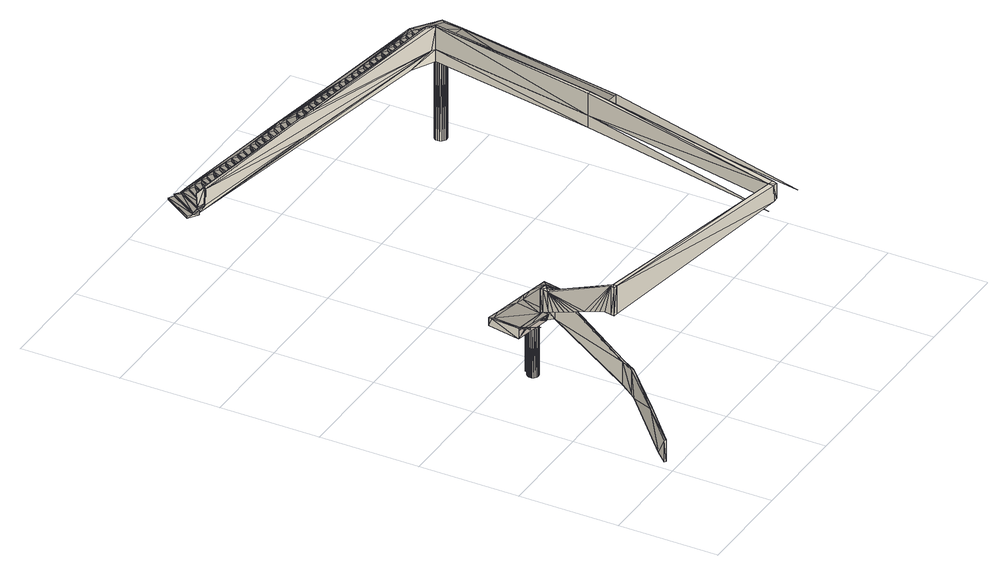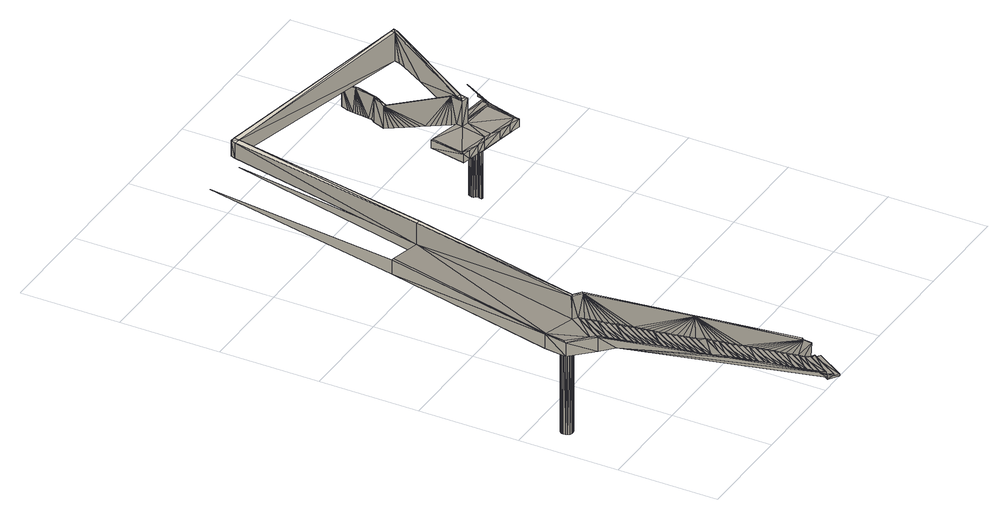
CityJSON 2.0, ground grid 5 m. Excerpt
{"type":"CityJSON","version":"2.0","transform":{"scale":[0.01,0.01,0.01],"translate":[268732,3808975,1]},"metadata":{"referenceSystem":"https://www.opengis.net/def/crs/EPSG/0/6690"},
"CityObjects":{
"bridge1":{"type":"Bridge","attributes":{"name":"東蟹屋陸橋","function":"07","yearOfConstruction":1968,"ConstructionBaseAttribute.adminType":"13","ConstructionBaseAttribute.administorator":"広島市","BridgeStructureAttribute.length":104.5,"BridgeStructureAttribute.width":1.5,"BridgeStructureAttribute.escalator":"false","ConstructionRiskAssessmentAttribute.surveyYear":2019,"ConstructionRiskAssessmentAttribute.riskType":"01","ConstructionRiskAssessmentAttribute.referenceDate":"2022-03-01","DmGeometricAttribute.dmCode":"2211"},"children":["bridge1-1","bridge1-2","bridge1-3","bridge1-4","bridge1-5","bridge1-6","bridge1-7"],"geometry":[{"type":"MultiSurface","lod":"3","boundaries":[[[0,1,2]],[[1,3,2]],[[3,4,5]],[[3,5,2]],[[5,6,2]],[[5,7,6]],[[8,2,9]],[[10,9,2]],[[9,11,8]],[[2,6,10]],[[6,12,10]],[[13,12,6]],[[14,15,8]],[[15,16,8]],[[8,11,14]],[[7,5,17]],[[6,7,18]],[[9,10,19]],[[9,19,11]],[[18,13,6]],[[12,20,10]],[[13,20,12]],[[21,22,8]],[[11,23,14]],[[10,24,19]],[[25,11,19]],[[26,14,23]],[[15,14,26]],[[18,7,17]],[[23,11,25]],[[26,23,25]],[[27,15,26]],[[25,19,24]],[[8,16,28]],[[8,28,21]],[[29,16,15]],[[30,26,25]],[[31,25,24]],[[32,18,33]],[[15,27,29]],[[20,13,18]],[[34,10,20]],[[20,18,32]],[[24,10,34]],[[20,32,35]],[[21,36,22]],[[28,37,21]],[[34,38,24]],[[39,40,41]],[[22,42,35]],[[16,43,28]],[[21,37,36]],[[36,37,22]],[[44,20,35]],[[37,41,22]],[[43,16,29]],[[22,41,42]],[[40,42,41]],[[40,45,42]],[[27,26,46]],[[31,24,38]],[[28,43,37]],[[43,29,27]],[[37,47,41]],[[45,44,42]],[[35,42,44]],[[30,25,31]],[[26,30,46]],[[48,49,41]],[[37,50,47]],[[41,47,48]],[[46,43,27]],[[44,51,20]],[[37,43,50]],[[47,49,48]],[[52,53,43]],[[47,50,54]],[[50,43,53]],[[49,47,54]],[[43,46,52]],[[53,55,50]],[[56,57,50]],[[56,50,55]],[[54,50,58]],[[58,50,57]],[[52,59,53]],[[46,59,52]],[[57,56,60]],[[53,59,55]],[[56,55,61]],[[60,56,61]],[[62,31,38]],[[61,57,60]],[[59,46,30]],[[55,59,61]],[[45,63,44]],[[57,61,64]],[[34,20,51]],[[61,59,64]],[[65,41,49]],[[51,66,34]],[[30,31,62]],[[38,34,66]],[[62,38,66]],[[49,54,65]],[[54,58,65]],[[67,65,58]],[[30,62,68]],[[68,62,66]],[[66,51,69]],[[70,44,63]],[[71,72,30]],[[51,44,70]],[[58,57,72]],[[68,66,69]],[[57,64,72]],[[59,30,72]],[[64,59,72]],[[30,68,71]],[[73,70,63]],[[71,68,69]],[[74,58,75]],[[67,58,74]],[[69,51,70]],[[65,76,73]],[[70,77,69]],[[75,58,72]],[[67,72,65]],[[71,69,77]],[[78,74,75]],[[78,67,74]],[[70,73,76]],[[65,72,76]],[[75,72,78]],[[78,72,67]],[[76,72,71]],[[71,77,76]],[[77,70,76]],[[79,80,81]],[[81,82,79]],[[83,84,79]],[[82,85,79]],[[83,86,84]],[[83,79,85]],[[87,84,86]],[[88,83,85]],[[83,88,86]],[[89,86,90]],[[89,87,86]],[[91,79,84]],[[88,92,86]],[[90,86,92]],[[89,90,92]],[[87,93,84]],[[94,89,92]],[[95,89,94]],[[81,80,96]],[[97,92,88]],[[80,79,98]],[[99,85,82]],[[97,94,92]],[[82,81,96]],[[100,97,88]],[[89,93,87]],[[95,101,89]],[[102,94,97]],[[103,91,84]],[[88,104,100]],[[96,80,98]],[[105,97,100]],[[101,93,89]],[[102,106,94]],[[79,91,98]],[[88,107,104]],[[108,101,95]],[[109,100,104]],[[110,88,85]],[[103,84,93]],[[95,94,111]],[[88,112,107]],[[82,96,113]],[[99,82,113]],[[114,104,107]],[[88,115,112]],[[102,97,106]],[[96,98,91]],[[95,111,108]],[[113,96,91]],[[94,106,111]],[[88,116,115]],[[97,105,117]],[[93,118,103]],[[119,107,112]],[[120,93,101]],[[105,100,117]],[[120,118,93]],[[121,103,118]],[[121,99,91]],[[91,103,121]],[[100,109,122]],[[113,91,99]],[[106,97,123]],[[88,124,116]],[[120,101,111]],[[125,121,118]],[[111,125,120]],[[101,108,111]],[[97,117,123]],[[118,120,125]],[[126,112,115]],[[127,128,88]],[[109,104,129]],[[130,107,119]],[[88,131,124]],[[99,121,132]],[[132,121,125]],[[111,123,125]],[[106,123,111]],[[117,100,122]],[[133,127,88]],[[134,135,136]],[[132,125,123]],[[104,114,137]],[[138,115,116]],[[88,139,131]],[[140,133,88]],[[114,107,137]],[[123,122,132]],[[141,112,126]],[[122,109,129]],[[142,143,136]],[[129,104,144]],[[122,144,132]],[[123,117,122]],[[88,145,139]],[[104,137,144]],[[146,116,124]],[[119,112,147]],[[148,115,138]],[[144,130,132]],[[88,128,145]],[[137,107,130]],[[122,129,144]],[[149,124,131]],[[126,115,150]],[[151,116,146]],[[141,148,132]],[[130,119,147]],[[147,112,141]],[[148,151,132]],[[144,137,130]],[[132,130,141]],[[152,131,139]],[[138,116,153]],[[151,154,132]],[[141,126,150]],[[150,115,148]],[[155,85,99]],[[130,147,141]],[[156,139,145]],[[146,124,154]],[[152,157,131]],[[148,138,153]],[[124,149,154]],[[85,158,110]],[[159,88,110]],[[153,116,151]],[[140,88,159]],[[141,150,148]],[[160,145,128]],[[149,131,161]],[[162,139,156]],[[151,146,163]],[[154,164,132]],[[163,146,154]],[[148,153,151]],[[165,128,127]],[[152,139,157]],[[166,145,160]],[[154,149,161]],[[161,131,167]],[[151,163,154]],[[168,127,133]],[[167,131,157]],[[169,128,165]],[[156,145,170]],[[157,139,162]],[[154,161,167]],[[171,133,140]],[[132,172,99]],[[160,128,173]],[[162,156,170]],[[170,145,166]],[[174,140,159]],[[167,157,162]],[[165,127,175]],[[127,168,176]],[[166,160,173]],[[177,178,179]],[[173,128,169]],[[159,110,180]],[[162,170,166]],[[110,158,180]],[[85,181,158]],[[174,182,140]],[[168,133,183]],[[184,159,180]],[[169,165,175]],[[185,174,159]],[[175,127,176]],[[166,173,169]],[[133,171,186]],[[180,158,187]],[[171,140,186]],[[154,167,164]],[[182,188,140]],[[176,168,183]],[[189,180,187]],[[190,191,158]],[[183,133,192]],[[187,158,191]],[[167,162,164]],[[169,175,176]],[[133,186,192]],[[193,184,180]],[[162,166,164]],[[194,187,191]],[[195,196,158]],[[186,140,188]],[[193,180,189]],[[166,169,164]],[[197,136,143]],[[176,183,192]],[[190,158,196]],[[198,189,187]],[[169,176,164]],[[159,184,199]],[[200,191,190]],[[182,174,185]],[[198,187,194]],[[176,192,164]],[[192,186,188]],[[201,202,158]],[[203,194,191]],[[192,188,164]],[[204,190,196]],[[185,159,199]],[[205,193,189]],[[185,164,188]],[[195,158,206]],[[207,191,200]],[[188,182,185]],[[190,208,200]],[[199,184,193]],[[209,196,195]],[[206,158,202]],[[203,198,194]],[[193,164,185]],[[207,203,191]],[[172,132,164]],[[193,198,164]],[[196,210,204]],[[205,189,198]],[[211,195,206]],[[185,199,193]],[[209,210,196]],[[208,207,200]],[[198,207,164]],[[212,208,190]],[[201,158,213]],[[190,204,212]],[[207,212,164]],[[134,214,179]],[[195,215,209]],[[181,216,158]],[[217,218,143]],[[219,206,202]],[[213,158,216]],[[193,205,198]],[[212,210,164]],[[220,195,211]],[[210,221,204]],[[181,85,155]],[[201,222,202]],[[134,136,197]],[[197,214,134]],[[223,211,206]],[[210,220,164]],[[224,225,164]],[[215,210,209]],[[198,203,207]],[[223,206,219]],[[220,223,164]],[[220,215,195]],[[212,204,221]],[[226,219,202]],[[223,227,164]],[[228,201,213]],[[229,220,211]],[[212,207,208]],[[227,224,164]],[[201,224,222]],[[230,213,216]],[[221,210,212]],[[226,223,219]],[[224,201,228]],[[227,226,202]],[[99,172,155]],[[231,228,213]],[[232,216,233]],[[229,211,223]],[[177,218,217]],[[202,222,234]],[[231,213,230]],[[220,210,215]],[[235,177,179]],[[236,233,237]],[[238,224,228]],[[239,216,232]],[[220,229,223]],[[227,202,234]],[[240,237,241]],[[222,224,234]],[[242,231,230]],[[243,233,236]],[[223,226,227]],[[233,181,237]],[[230,216,242]],[[244,236,237]],[[245,241,246]],[[143,247,197]],[[238,228,231]],[[248,239,232]],[[244,237,240]],[[227,234,224]],[[232,233,248]],[[233,216,181]],[[224,249,225]],[[181,246,241]],[[250,240,241]],[[251,246,252]],[[214,253,179]],[[216,239,242]],[[254,243,236]],[[164,225,172]],[[245,255,241]],[[181,252,246]],[[224,238,231]],[[241,237,181]],[[256,252,257]],[[248,233,243]],[[181,257,252]],[[258,246,251]],[[231,242,239]],[[259,257,260]],[[181,260,257]],[[254,236,244]],[[261,252,256]],[[245,246,255]],[[239,248,243]],[[155,197,181]],[[262,260,263]],[[244,240,250]],[[263,260,181]],[[250,241,264]],[[155,214,197]],[[259,265,257]],[[172,214,155]],[[251,252,266]],[[247,143,218]],[[243,254,244]],[[263,181,267]],[[264,241,255]],[[268,263,267]],[[267,181,197]],[[255,246,258]],[[269,260,262]],[[197,247,267]],[[256,257,270]],[[244,250,264]],[[258,251,266]],[[266,252,261]],[[268,271,263]],[[259,260,265]],[[264,255,258]],[[267,271,268]],[[225,249,172]],[[261,256,272]],[[224,231,249]],[[272,256,270]],[[247,273,267]],[[274,275,214]],[[275,276,214]],[[277,274,214]],[[262,263,278]],[[231,239,249]],[[258,266,261]],[[270,257,265]],[[239,243,249]],[[265,260,269]],[[279,271,267]],[[243,244,249]],[[214,276,280]],[[261,272,270]],[[214,281,277]],[[177,235,218]],[[214,280,282]],[[269,262,283]],[[235,179,253]],[[244,264,249]],[[262,278,283]],[[277,275,274]],[[275,277,276]],[[264,258,249]],[[270,265,269]],[[278,263,271]],[[276,277,280]],[[280,277,282]],[[282,277,281]],[[258,261,249]],[[253,214,282]],[[214,172,284]],[[281,214,284]],[[267,273,279]],[[282,281,285]],[[261,270,249]],[[269,283,278]],[[282,286,287]],[[282,285,286]],[[278,249,269]],[[284,285,281]],[[270,269,249]],[[284,286,285]],[[287,286,288]],[[287,289,290]],[[253,282,287]],[[278,271,279]],[[287,288,291]],[[284,288,286]],[[290,289,292]],[[273,247,218]],[[287,291,289]],[[253,287,290]],[[284,172,249]],[[278,279,249]],[[284,291,288]],[[292,289,293]],[[253,290,292]],[[293,289,294]],[[294,289,295]],[[279,273,249]],[[253,292,293]],[[253,293,294]],[[284,296,291]],[[296,295,289]],[[296,294,295]],[[249,297,284]],[[273,297,249]],[[296,253,294]],[[289,291,296]],[[235,298,218]],[[273,218,298]],[[273,298,297]],[[235,253,296]],[[296,297,235]],[[296,284,297]],[[235,297,298]]],"semantics":{"surfaces":[{"type":"OuterFloorSurface"},{"type":"WallSurface"},{"type":"OuterCeilingSurface"},{"type":"GroundSurface"}],"values":[0,0,0,0,0,0,1,0,1,0,0,0,2,2,2,0,0,0,1,0,0,0,2,2,0,1,2,2,0,2,2,2,1,2,2,2,2,1,0,2,0,0,0,0,0,2,2,0,1,1,2,2,2,0,2,2,1,1,0,2,1,2,2,2,0,0,2,2,2,2,2,2,0,2,2,2,2,2,2,2,2,2,2,2,2,2,2,2,2,2,2,1,2,2,2,0,2,0,2,2,0,2,0,1,2,2,2,2,1,0,0,2,0,2,1,2,2,2,2,0,1,2,2,0,1,0,2,2,1,2,2,0,1,2,2,1,1,0,1,1,1,1,0,1,0,1,0,0,0,0,0,0,0,0,0,0,0,0,0,1,0,3,0,0,0,0,0,0,0,0,0,0,0,0,0,0,1,0,0,0,3,1,0,0,0,1,0,1,0,0,0,0,0,0,0,0,0,1,1,0,1,0,0,0,0,0,0,0,0,0,0,0,0,0,1,0,0,0,0,0,1,0,0,0,0,0,0,0,0,0,0,0,0,0,0,0,0,0,0,0,0,0,0,0,0,0,0,0,0,0,0,0,0,0,0,0,0,2,0,0,0,0,0,0,1,0,0,0,0,0,0,0,0,0,0,0,0,0,0,0,0,0,0,0,0,0,0,0,0,1,0,0,0,0,0,0,0,0,1,0,0,0,0,1,0,0,0,0,0,0,0,0,0,0,0,0,0,0,0,0,0,0,0,0,0,0,0,0,0,0,0,0,0,0,0,0,0,0,0,0,0,0,0,0,0,0,0,0,0,0,0,0,0,0,0,0,0,0,0,1,0,0,0,0,0,0,0,0,0,0,0,0,2,0,0,0,0,0,0,0,0,0,1,0,1,1,0,0,0,0,0,0,0,0,0,0,0,0,0,0,0,0,0,0,0,0,0,2,0,0,0,0,0,0,0,1,0,0,0,0,0,0,0,0,0,0,0,0,0,0,0,0,0,0,0,0,0,0,0,0,0,2,0,0,1,0,0,0,0,0,0,0,0,0,0,0,0,0,0,0,1,0,0,0,0,1,0,2,0,0,0,0,0,0,0,0,0,0,0,0,0,0,0,0,0,0,1,0,0,0,0,2,2,2,0,0,0,0,0,0,0,0,2,0,2,0,2,0,1,0,0,2,2,0,0,0,2,2,2,0,2,2,2,0,2,0,0,2,2,0,2,0,2,2,2,2,0,2,2,2,0,2,2,1,0,2,2,2,2,2,0,2,2,2,2,2,1,0,2,2,0,0,0,1,1,1,0]}}]},
"bridge1-1":{"type":"BridgeConstructiveElement","parents":["bridge1"],"geometry":[{"type":"MultiSurface","lod":"2","boundaries":[[[299,50,56]],[[300,299,56]],[[301,43,50]],[[299,301,50]],[[301,27,43]],[[302,29,27]],[[303,302,27]],[[304,16,29]],[[302,304,29]],[[305,28,16]],[[304,305,16]],[[306,21,28]],[[305,306,28]],[[307,36,21]],[[306,307,21]],[[308,37,36]],[[307,308,36]],[[309,47,37]],[[308,309,37]],[[310,48,47]],[[309,310,47]],[[311,49,48]],[[310,311,48]],[[312,56,60]],[[54,49,311]],[[313,54,311]],[[300,56,312]],[[314,312,60]],[[57,314,60]],[[303,27,315]],[[58,54,313]],[[316,58,313]],[[58,316,314]],[[57,58,314]],[[315,27,301]],[[314,316,299]],[[299,312,314]],[[299,300,312]],[[316,313,299]],[[313,309,299]],[[313,311,309]],[[309,301,299]],[[311,310,309]],[[309,303,301]],[[303,315,301]],[[309,302,303]],[[309,308,302]],[[308,304,302]],[[308,307,306]],[[306,305,308]],[[308,305,304]],[[43,27,29,16,28,21,36,37,47,48,49,54,58,57,60,56,50]]]}]},
"bridge1-2":{"type":"BridgeConstructiveElement","attributes":{"function":"01"},"parents":["bridge1"],"geometry":[{"type":"MultiSurface","lod":"3","boundaries":[[[314,316,299]],[[299,312,314]],[[299,300,312]],[[316,313,299]],[[313,309,299]],[[313,311,309]],[[309,301,299]],[[311,310,309]],[[309,303,301]],[[303,315,301]],[[309,302,303]],[[309,308,302]],[[308,304,302]],[[308,307,306]],[[306,305,308]],[[308,305,304]],[[299,50,56]],[[300,299,56]],[[301,43,50]],[[299,301,50]],[[301,27,43]],[[302,29,27]],[[303,302,27]],[[304,16,29]],[[302,304,29]],[[305,28,16]],[[304,305,16]],[[306,21,28]],[[305,306,28]],[[307,36,21]],[[306,307,21]],[[308,37,36]],[[307,308,36]],[[309,47,37]],[[308,309,37]],[[310,48,47]],[[309,310,47]],[[311,49,48]],[[310,311,48]],[[312,56,60]],[[54,49,311]],[[313,54,311]],[[300,56,312]],[[314,312,60]],[[57,314,60]],[[315,27,301]],[[303,27,315]],[[58,54,313]],[[316,58,313]],[[58,316,314]],[[57,58,314]],[[16,28,43]],[[43,29,16]],[[28,37,43]],[[28,21,37]],[[21,36,37]],[[43,27,29]],[[37,50,43]],[[37,47,50]],[[47,54,50]],[[47,48,49]],[[49,54,47]],[[54,58,50]],[[58,57,50]],[[56,50,57]],[[57,60,56]]]}]},
"bridge1-3":{"type":"BridgeConstructiveElement","parents":["bridge1"],"geometry":[{"type":"MultiSurface","lod":"2","boundaries":[[[23,26,317]],[[14,23,317]],[[318,14,317]],[[319,320,321]],[[322,321,320]],[[319,323,320]],[[61,320,323]],[[324,323,319]],[[55,53,322]],[[325,322,53]],[[318,321,322]],[[14,318,322]],[[325,46,30]],[[326,327,328]],[[325,326,328]],[[59,326,325]],[[30,59,325]],[[317,325,328]],[[64,326,59]],[[61,323,326]],[[329,323,324]],[[330,327,326]],[[75,330,326]],[[329,331,67]],[[332,75,78]],[[332,330,75]],[[331,78,67]],[[331,332,78]],[[321,333,334]],[[319,334,335]],[[324,335,336]],[[334,319,321]],[[335,324,319]],[[328,327,337]],[[338,337,327]],[[337,321,328]],[[324,336,338]],[[327,324,338]],[[325,317,26]],[[325,26,15]],[[14,322,15]],[[325,15,322]],[[55,322,320]],[[61,55,320]],[[75,326,323]],[[329,75,323]],[[321,339,333]],[[337,339,321]],[[325,52,46]],[[325,53,52]],[[318,328,321]],[[318,317,328]],[[61,326,64]],[[340,329,324]],[[330,324,327]],[[340,324,330]],[[329,340,331]],[[330,332,340]],[[332,331,340]],[[336,339,337]],[[337,338,336]],[[336,333,339]],[[336,334,333]],[[336,335,334]],[[61,64,59,30,46,52,53,55]],[[14,15,26,23]],[[78,75,329,67]]]}]},
"bridge1-4":{"type":"BridgeConstructiveElement","attributes":{"function":"01"},"parents":["bridge1"],"geometry":[{"type":"MultiSurface","lod":"3","boundaries":[[[336,339,337]],[[337,338,336]],[[336,333,339]],[[336,334,333]],[[336,335,334]],[[23,26,317]],[[14,23,317]],[[318,14,317]],[[341,26,15]],[[319,320,342]],[[322,342,320]],[[319,323,320]],[[61,320,323]],[[324,323,319]],[[341,52,46]],[[14,322,15]],[[341,15,322]],[[341,53,52]],[[55,53,322]],[[341,322,53]],[[55,322,320]],[[61,55,320]],[[318,342,322]],[[14,318,322]],[[341,46,30]],[[326,327,328]],[[341,326,328]],[[59,326,341]],[[30,59,341]],[[317,26,341]],[[318,328,342]],[[317,341,328]],[[64,326,59]],[[61,323,326]],[[318,317,328]],[[61,326,64]],[[74,323,324]],[[340,74,324]],[[75,326,323]],[[74,75,323]],[[330,324,327]],[[330,327,326]],[[75,330,326]],[[340,324,330]],[[74,331,67]],[[74,340,331]],[[330,332,340]],[[332,331,340]],[[332,75,78]],[[332,330,75]],[[331,78,67]],[[331,332,78]],[[342,339,333]],[[342,333,334]],[[319,334,335]],[[324,335,336]],[[334,319,342]],[[335,324,319]],[[337,339,342]],[[328,327,337]],[[338,337,327]],[[337,342,328]],[[324,336,338]],[[327,324,338]],[[46,52,59]],[[59,30,46]],[[52,53,59]],[[53,55,59]],[[55,61,59]],[[61,64,59]],[[15,26,14]],[[26,23,14]],[[78,74,67]],[[78,75,74]]]}]},
"bridge1-5":{"type":"BridgeInstallation","attributes":{"function":"14"},"parents":["bridge1"],"geometry":[{"type":"MultiSurface","lod":"3","boundaries":[[[201,343,213]],[[202,343,201]],[[201,213,181]],[[202,201,181]],[[190,343,196]],[[195,196,343]],[[181,158,190]],[[196,195,181]],[[181,190,196]],[[237,233,344]],[[216,344,233]],[[252,246,344]],[[241,344,246]],[[345,267,344]],[[263,344,267]],[[260,257,344]],[[252,344,257]],[[260,344,263]],[[241,237,344]],[[247,267,345]],[[213,343,216]],[[344,216,343]],[[140,343,159]],[[128,145,343]],[[139,343,145]],[[127,128,343]],[[133,127,343]],[[140,133,343]],[[190,191,343]],[[195,343,206]],[[202,206,343]],[[40,39,346]],[[347,346,39]],[[42,40,348]],[[346,348,40]],[[349,347,39]],[[42,348,32]],[[350,32,348]],[[35,42,32]],[[347,351,346]],[[351,347,352]],[[353,44,354]],[[351,45,353]],[[44,353,45]],[[355,45,351]],[[356,355,351]],[[357,356,351]],[[358,357,351]],[[359,358,351]],[[360,361,352]],[[362,360,352]],[[363,362,352]],[[364,363,352]],[[365,364,352]],[[366,365,352]],[[367,366,352]],[[348,346,351]],[[348,351,353]],[[368,369,350]],[[370,350,369]],[[354,350,353]],[[348,353,350]],[[368,350,354]],[[371,343,372]],[[373,372,343]],[[374,343,371]],[[344,343,374]],[[375,372,373]],[[376,375,373]],[[377,378,379]],[[380,377,379]],[[381,378,382]],[[382,378,383]],[[384,385,386]],[[387,386,385]],[[388,389,386]],[[390,386,389]],[[391,388,386]],[[387,391,386]],[[369,384,386]],[[368,354,18]],[[33,368,18]],[[384,369,392]],[[393,392,369]],[[394,395,369]],[[396,369,395]],[[397,393,369]],[[396,397,369]],[[33,394,369]],[[368,33,369]],[[398,390,389]],[[398,399,379]],[[380,379,399]],[[390,398,379]],[[379,381,390]],[[386,390,381]],[[378,381,379]],[[400,401,402]],[[403,400,402]],[[404,400,403]],[[405,404,403]],[[406,405,403]],[[407,406,403]],[[408,407,403]],[[409,408,403]],[[410,409,403]],[[411,409,410]],[[412,411,410]],[[412,410,413]],[[414,415,416]],[[417,414,416]],[[418,414,417]],[[418,417,419]],[[413,410,418]],[[419,413,418]],[[352,402,367]],[[350,370,32]],[[420,32,370]],[[381,420,370]],[[421,420,381]],[[422,421,381]],[[382,422,381]],[[410,403,414]],[[418,410,414]],[[402,415,414]],[[403,402,414]],[[347,402,352]],[[415,402,347]],[[370,369,386]],[[381,370,386]],[[131,373,139]],[[343,139,373]],[[124,373,131]],[[116,373,124]],[[115,373,116]],[[112,373,115]],[[107,373,112]],[[104,373,107]],[[100,373,104]],[[97,373,100]],[[423,373,97]],[[94,423,97]],[[89,423,94]],[[424,143,425]],[[247,425,143]],[[426,143,424]],[[142,143,426]],[[425,247,345]],[[377,427,378]],[[427,377,428]],[[378,427,426]],[[378,424,429]],[[426,424,378]],[[136,378,429]],[[383,378,136]],[[424,430,429]],[[425,430,424]],[[427,142,426]],[[428,142,427]],[[377,380,428]],[[88,375,376]],[[88,376,92]],[[90,92,376]],[[90,376,431]],[[425,345,430]],[[136,429,430]],[[197,136,430]],[[374,430,344]],[[430,345,344]],[[373,431,376]],[[423,431,373]],[[431,89,90]],[[423,89,431]],[[422,388,391]],[[421,422,391]],[[382,389,422]],[[388,422,389]],[[398,389,382]],[[399,398,382]],[[42,35,44]],[[45,42,44]],[[40,42,45]],[[40,355,39]],[[45,355,40]],[[39,355,349]],[[412,419,417]],[[413,419,412]],[[409,411,417]],[[412,417,411]],[[408,409,417]],[[400,404,416]],[[405,416,404]],[[407,408,417]],[[416,407,417]],[[406,407,416]],[[405,406,416]],[[401,400,416]],[[382,383,399]],[[380,399,383]],[[428,380,383]],[[428,383,142]],[[136,142,383]],[[197,143,136]],[[142,136,143]],[[247,143,197]],[[247,197,267]],[[112,115,88]],[[116,88,115]],[[107,112,88]],[[97,100,88]],[[104,88,100]],[[131,139,88]],[[145,88,139]],[[116,124,88]],[[131,88,124]],[[104,107,88]],[[92,97,88]],[[94,97,92]],[[89,94,92]],[[90,89,92]],[[391,387,421]],[[420,421,387]],[[393,420,392]],[[384,392,420]],[[385,420,387]],[[385,384,420]],[[393,397,420]],[[396,420,397]],[[394,33,32]],[[18,32,33]],[[395,394,32]],[[32,420,396]],[[396,395,32]],[[365,366,349]],[[367,349,366]],[[360,349,361]],[[360,362,349]],[[363,349,362]],[[364,349,363]],[[358,359,349]],[[356,357,349]],[[358,349,357]],[[364,365,349]],[[355,356,349]],[[190,158,191]],[[371,372,181]],[[371,181,430]],[[374,371,430]],[[430,181,197]],[[181,372,375]],[[375,110,181]],[[158,181,110]],[[88,110,375]],[[260,263,181]],[[267,181,263]],[[257,260,181]],[[252,257,181]],[[246,252,181]],[[241,246,181]],[[237,241,181]],[[233,237,181]],[[216,233,181]],[[213,216,181]],[[206,202,181]],[[195,206,181]],[[181,267,197]],[[128,110,145]],[[88,145,110]],[[127,110,128]],[[133,110,127]],[[133,140,110]],[[159,110,140]],[[180,159,343]],[[110,180,158]],[[159,180,110]],[[44,20,354]],[[20,18,354]],[[32,20,35]],[[18,20,32]],[[20,44,35]],[[432,349,359]],[[432,359,351]],[[352,432,351]],[[361,432,352]],[[432,361,349]],[[433,416,415]],[[347,349,433]],[[415,347,433]],[[433,401,416]],[[434,401,433]],[[349,434,433]],[[367,434,349]],[[401,434,402]],[[434,367,402]],[[191,187,343]],[[191,158,187]],[[180,343,187]],[[180,187,158]]]}]},
"bridge1-6":{"type":"BridgeConstructiveElement","parents":["bridge1"],"geometry":[{"type":"MultiSurface","lod":"2","boundaries":[[[293,435,436]],[[293,292,435]],[[436,294,293]],[[436,437,294]],[[292,438,435]],[[292,290,438]],[[290,439,438]],[[290,287,439]],[[287,440,439]],[[287,282,440]],[[282,441,440]],[[282,280,441]],[[280,442,441]],[[280,276,442]],[[276,443,442]],[[276,275,443]],[[275,444,443]],[[275,274,444]],[[274,445,444]],[[274,277,445]],[[277,446,445]],[[277,281,446]],[[281,447,446]],[[281,285,447]],[[285,448,447]],[[285,286,448]],[[286,449,448]],[[286,288,449]],[[288,450,449]],[[288,291,450]],[[291,451,450]],[[291,289,451]],[[289,452,451]],[[289,295,452]],[[452,294,437]],[[452,295,294]],[[446,448,444]],[[444,445,446]],[[446,447,448]],[[448,443,444]],[[448,442,443]],[[448,449,442]],[[449,441,442]],[[449,450,441]],[[450,451,441]],[[451,440,441]],[[451,439,440]],[[451,452,439]],[[452,437,439]],[[437,436,439]],[[436,435,439]],[[435,438,439]],[[294,295,289,291,288,286,285,281,277,274,275,276,280,282,287,290,292,293]]]}]},
"bridge1-7":{"type":"BridgeConstructiveElement","attributes":{"function":"01"},"parents":["bridge1"],"geometry":[{"type":"MultiSurface","lod":"3","boundaries":[[[446,448,444]],[[444,445,446]],[[446,447,448]],[[448,443,444]],[[448,442,443]],[[448,449,442]],[[449,441,442]],[[449,450,441]],[[450,451,441]],[[451,440,441]],[[451,439,440]],[[451,452,439]],[[452,437,439]],[[437,436,439]],[[436,435,439]],[[435,438,439]],[[293,435,436]],[[293,292,435]],[[436,294,293]],[[436,437,294]],[[292,438,435]],[[292,290,438]],[[290,439,438]],[[290,287,439]],[[287,440,439]],[[287,282,440]],[[282,441,440]],[[282,280,441]],[[280,442,441]],[[280,276,442]],[[276,443,442]],[[276,275,443]],[[275,444,443]],[[275,274,444]],[[274,445,444]],[[274,277,445]],[[277,446,445]],[[277,281,446]],[[281,447,446]],[[281,285,447]],[[285,448,447]],[[285,286,448]],[[286,449,448]],[[286,288,449]],[[288,450,449]],[[288,291,450]],[[291,451,450]],[[291,289,451]],[[289,452,451]],[[289,295,452]],[[452,294,437]],[[452,295,294]],[[275,276,277]],[[277,274,275]],[[276,280,277]],[[280,282,277]],[[282,281,277]],[[282,285,281]],[[282,286,285]],[[282,287,286]],[[287,288,286]],[[287,291,288]],[[287,289,291]],[[287,290,289]],[[290,292,289]],[[292,293,289]],[[293,294,289]],[[294,295,289]]]}]}
},
"vertices":[
[165,748,437],[171,778,424],[180,868,385],[177,807,411],[177,807,398],[183,837,398],[189,866,385],[183,837,385],[180,868,329],[209,1016,372],[219,1014,372],[213,1036,329],[189,866,372],[347,837,372],[231,1006,329],[237,1004,329],[343,898,329],[340,807,385],[347,837,385],[213,1036,372],[350,851,372],[348,880,329],[366,831,329],[235,1013,329],[269,1022,372],[269,1022,329],[240,1012,329],[349,915,329],[344,890,329],[345,907,329],[385,945,329],[338,1009,329],[366,831,385],[340,807,398],[376,980,372],[366,831,372],[355,874,329],[364,872,329],[338,1009,372],[365,786,355],[371,816,372],[374,830,329],[374,830,372],[362,921,329],[387,843,372],[381,814,372],[380,942,329],[373,872,329],[382,873,329],[389,879,329],[374,920,329],[413,972,372],[378,937,329],[379,933,329],[394,889,329],[384,929,329],[383,919,329],[395,906,329],[396,896,329],[390,943,329],[390,914,329],[390,931,329],[444,987,329],[537,777,372],[393,937,329],[546,775,329],[444,987,372],[563,935,329],[486,978,329],[486,978,372],[568,940,372],[542,966,329],[583,958,329],[546,775,372],[556,936,329],[553,944,329],[583,958,372],[542,966,372],[560,943,329],[800,2836,15],[775,2853,15],[775,2853,5],[825,2820,5],[825,2820,25],[800,2836,25],[825,2820,15],[832,2831,25],[835,2834,25],[848,2802,46],[835,2834,37],[832,2831,37],[893,2981,15],[855,2813,46],[909,2949,25],[859,2816,46],[859,2816,38],[868,2997,5],[883,2798,61],[868,2997,15],[918,2965,15],[907,2780,75],[909,2949,37],[883,2798,47],[893,2981,25],[931,2762,89],[907,2780,61],[956,2912,47],[955,2745,103],[932,2930,38],[931,2762,75],[1235,2516,272],[932,2930,46],[979,2727,117],[918,2965,5],[955,2745,89],[1004,2709,131],[1028,2691,145],[981,2894,61],[912,2954,25],[979,2727,103],[912,2954,37],[918,2965,25],[981,2894,75],[956,2912,61],[1052,2673,159],[940,2928,50],[1004,2709,117],[1173,2584,229],[1149,2602,215],[1005,2878,75],[1030,2860,103],[1076,2655,173],[947,2939,50],[1197,2566,243],[1578,1275,512],[1348,246,522],[1578,1275,577],[1030,2860,89],[1028,2691,131],[1100,2637,187],[1221,2548,257],[1055,2843,117],[1378,242,587],[1595,1271,577],[1005,2878,89],[1125,2619,201],[1052,2673,145],[1055,2843,103],[1079,2826,131],[1076,2655,159],[1079,2826,117],[1104,2809,145],[1100,2637,173],[1104,2809,131],[1128,2791,159],[1658,2209,478],[1125,2619,187],[1178,2757,173],[1275,2487,289],[1245,2530,272],[1149,2602,201],[1153,2775,159],[1178,2757,187],[1128,2791,145],[1311,2686,257],[1173,2584,215],[1202,2741,201],[1153,2775,173],[1197,2566,229],[1227,2723,215],[1202,2741,187],[1221,2548,243],[1776,2370,478],[1227,2723,201],[1245,2530,257],[1251,2705,215],[1251,2705,229],[1771,1239,587],[1564,218,522],[1770,1238,512],[1285,2501,289],[1735,2147,556],[1326,2654,257],[1276,2689,229],[1285,2501,275],[1326,2654,272],[1301,2671,243],[1310,2483,303],[1301,2671,257],[1310,2483,289],[1358,2447,331],[1334,2465,317],[1276,2689,243],[1366,2625,289],[1334,2465,303],[1406,2411,359],[1382,2429,345],[1754,2137,556],[1391,2609,303],[1366,2625,275],[1358,2447,317],[1479,2358,402],[1455,2376,387],[1416,2591,303],[1382,2429,331],[1391,2609,289],[1431,2394,373],[1416,2591,317],[1440,2575,317],[1406,2411,345],[1465,2557,345],[1431,2394,359],[1440,2575,331],[1503,2340,416],[1754,2137,491],[1489,2540,345],[1527,2322,430],[1756,1241,587],[1939,2104,567],[1455,2376,373],[1489,2540,359],[1465,2557,331],[1479,2358,388],[1514,2523,373],[1563,2488,402],[1407,2619,310],[1539,2506,373],[1539,2506,387],[1503,2340,402],[1514,2523,359],[1527,2322,416],[1588,2470,416],[1551,2304,430],[1551,2304,444],[1563,2488,388],[1946,2102,567],[1576,2286,444],[1576,2286,458],[1588,2470,402],[1613,2454,430],[1600,2268,458],[1600,2268,472],[1613,2454,416],[1637,2436,444],[1662,2420,458],[1624,2251,472],[1624,2251,486],[1769,2143,556],[1637,2436,430],[1846,2315,556],[1687,2402,458],[1648,2233,486],[1648,2233,500],[1946,2102,491],[1662,2420,444],[1711,2386,472],[1672,2215,500],[1672,2215,514],[1711,2386,486],[1696,2197,514],[1696,2197,528],[1736,2368,500],[1721,2179,528],[1721,2179,542],[1687,2402,472],[1785,2334,514],[1736,2368,486],[1745,2161,556],[1745,2161,542],[1785,2334,528],[1760,2351,514],[1834,2299,542],[1761,2351,500],[1857,2280,556],[1828,2165,491],[1829,2156,491],[1834,2146,491],[1830,2176,491],[1810,2317,542],[1834,2299,556],[1842,2140,491],[1835,2184,491],[1851,2136,491],[1810,2317,528],[1846,2315,484],[1843,2191,491],[1853,2194,491],[1861,2136,491],[1863,2194,491],[1880,2182,491],[1871,2139,491],[1873,2190,491],[1879,2145,491],[1884,2154,491],[1886,2163,491],[1885,2174,491],[1964,2216,493],[1964,2216,565],[1951,2201,565],
[375,923,23],[383,922,23],[365,924,23],[345,907,23],[349,915,23],[343,898,23],[344,890,23],[348,880,23],[355,874,23],[364,872,23],[373,872,23],[382,873,23],[389,879,23],[390,914,23],[394,889,23],[395,906,23],[357,922,23],[396,896,23],
[235,1013,311],[231,1006,311],[384,928,268],[384,928,282],[379,931,269],[379,933,283],[390,931,281],[390,931,268],[384,944,283],[390,943,282],[390,943,269],[385,945,270],[556,934,329],[553,944,316],[563,935,316],[560,943,316],[378,937,23],[379,933,23],[384,929,23],[390,931,23],[385,945,23],[390,943,23],[380,942,23],[556,936,316],
[385,945,283],[379,933,269],
[1283,2499,400],[1725,2176,676],[1769,2143,674],[365,785,504],[287,405,292],[374,830,503],[287,405,173],[366,831,503],[375,783,504],[297,402,292],[387,843,503],[350,851,503],[375,784,355],[369,755,341],[363,725,327],[357,696,313],[351,666,299],[333,579,257],[339,607,271],[327,550,243],[321,520,229],[315,490,215],[309,461,201],[303,431,187],[297,402,173],[347,837,503],[341,809,503],[360,805,503],[1275,2489,400],[1225,2526,368],[863,2813,134],[1717,2165,676],[850,2801,134],[859,2810,133],[1346,219,667],[1348,247,668],[282,430,686],[1346,218,587],[286,451,686],[286,451,538],[1348,246,587],[297,600,489],[291,572,502],[267,454,686],[285,543,515],[273,484,538],[267,454,538],[263,434,686],[279,513,528],[304,630,476],[310,659,463],[334,778,411],[328,748,424],[322,719,437],[316,689,450],[263,434,538],[282,430,538],[219,285,145],[238,310,158],[256,333,292],[125,169,215],[200,262,132],[181,239,119],[163,215,106],[144,192,93],[125,169,80],[106,144,67],[30,47,140],[88,122,54],[69,99,41],[30,47,25],[117,174,215],[249,339,292],[230,315,158],[61,104,41],[22,53,140],[22,53,25],[317,597,489],[299,508,528],[293,480,538],[831,2837,108],[1595,1271,692],[1768,2135,675],[1378,243,668],[1370,217,668],[1370,217,587],[1578,1275,692],[1754,2137,675],[829,2833,108],[345,637,285],[249,339,158],[256,333,158],
[1879,2145,23],[1884,2154,23],[1886,2163,23],[1871,2139,23],[1861,2136,23],[1851,2136,23],[1842,2140,23],[1834,2146,23],[1829,2156,23],[1828,2165,23],[1830,2176,23],[1835,2184,23],[1843,2191,23],[1853,2194,23],[1863,2194,23],[1873,2190,23],[1880,2182,23],[1885,2174,23]
]}
